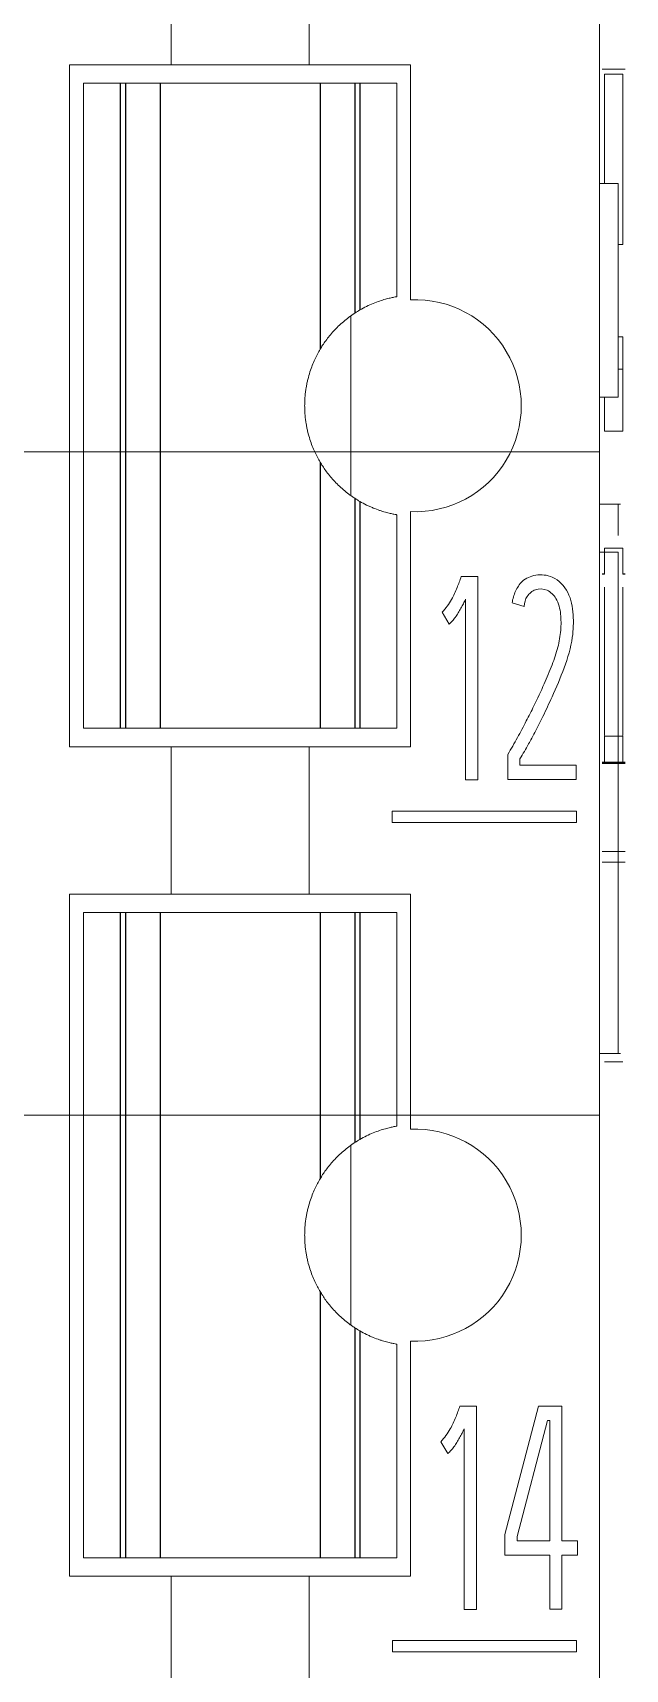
# Model space of a CAD drawing. Header units: millimetres. Extents: x 6750 to 121550, y -28210 to 66060.
# Drawn here: x 16104.27 to 16107.15, y 16102.82 to 16110.79 of the extents above; entities that cross this region are included whole.
import ezdxf

# ---------------------------------------------------------------- set-up
doc = ezdxf.new("R2010")
doc.units = ezdxf.units.MM
doc.layers.add('1', color=7, linetype='Continuous')

# ---------------------------------------------------------------- blocks, each defined once
blk = doc.blocks.new('1')
at = {"layer": '1', "color": 7, "linetype": 'Continuous', "lineweight": 13}
for p, q in [((40279.8237, 18077.3463), (40279.8237, 18034.999)), ((40277.4987, 18053.599), (40277.4987, 18054.399)), ((40278.2487, 18054.399), (40278.2487, 18053.599)), ((40276.9487, 18049.899), (40276.9487, 18053.599)), ((40276.9487, 18053.599), (40277.4987, 18053.599)), ((40277.4987, 18053.599), (40278.2487, 18053.599)), ((40278.2487, 18053.599), (40278.7987, 18053.599)), ((40278.7987, 18053.599), (40278.7987, 18052.3235)), ((40279.9629, 18053.5758), (40279.8379, 18053.5758)), ((40279.8504, 18053.548), (40279.8504, 18052.9549)), ((40279.9504, 18053.548), (40279.8504, 18053.548)), ((40279.9504, 18053.548), (40279.9504, 18052.6243)), ((40277.0237, 18053.499), (40277.0237, 18049.999)), ((40277.0237, 18053.499), (40277.2237, 18053.499)), ((40277.2237, 18053.499), (40277.2517, 18053.499)), ((40277.2517, 18053.499), (40277.4396, 18053.499)), ((40278.3078, 18053.499), (40278.4957, 18053.499)), ((40278.4957, 18053.499), (40278.5237, 18053.499)), ((40278.7237, 18053.499), (40278.5237, 18053.499)), ((40278.7237, 18053.499), (40278.7237, 18052.3406)), ((40278.7238, 18052.3406), (40278.7238, 18053.499)), ((40278.7244, 18052.3422), (40278.7244, 18053.499)), ((40279.9237, 18052.9549), (40279.8237, 18052.9549)), ((40279.9237, 18052.9549), (40279.9237, 18051.7949)), ((40279.9504, 18052.6243), (40279.9237, 18052.6243)), ((40278.7244, 18052.3407), (40278.7235, 18052.3406)), ((40278.7236, 18052.3406), (40278.7237, 18052.3406)), ((40278.4747, 18052.2371), (40278.4747, 18051.261)), ((40279.9504, 18052.1222), (40279.9237, 18052.1222)), ((40279.9504, 18052.1222), (40279.9504, 18051.9475)), ((40279.9504, 18051.9475), (40279.9237, 18051.9475)), ((40279.9237, 18051.7949), (40279.8237, 18051.7949)), ((40279.9504, 18051.6115), (40279.8504, 18051.6115)), ((40278.7236, 18051.1574), (40278.7238, 18051.1574)), ((40278.7237, 18051.1574), (40278.7237, 18049.999)), ((40278.7238, 18049.999), (40278.7238, 18051.1574)), ((40278.7244, 18049.999), (40278.7244, 18051.1573)), ((40278.7987, 18051.1746), (40278.7987, 18049.899)), ((40279.9362, 18051.2145), (40279.8237, 18051.2145)), ((40279.8504, 18050.9766), (40279.8504, 18050.8351)), ((40279.9504, 18050.9766), (40279.8504, 18050.9766)), ((40279.9504, 18050.9766), (40279.9504, 18050.8351)), ((40279.9237, 18050.9549), (40279.8237, 18050.9549)), ((40279.0732, 18050.822), (40279.1626, 18050.822)), ((40279.1626, 18050.822), (40279.1626, 18049.7189)), ((40279.8504, 18050.8369), (40279.8379, 18050.8369)), ((40279.8504, 18050.8354), (40279.8379, 18050.8354)), ((40279.9629, 18050.8369), (40279.9504, 18050.8369)), ((40279.9629, 18050.8354), (40279.9504, 18050.8354)), ((40279.0072, 18050.5645), (40278.9696, 18050.6285)), ((40279.0965, 18049.7189), (40279.0965, 18050.6986)), ((40279.4138, 18050.6605), (40279.3491, 18050.6788)), ((40277.0237, 18049.999), (40277.2237, 18049.999)), ((40277.2237, 18049.999), (40277.2517, 18049.999)), ((40277.2517, 18049.999), (40277.4396, 18049.999)), ((40278.3078, 18049.999), (40278.4957, 18049.999)), ((40278.4957, 18049.999), (40278.5237, 18049.999)), ((40278.7237, 18049.999), (40278.5237, 18049.999)), ((40279.9504, 18049.9558), (40279.8504, 18049.9558)), ((40279.8504, 18049.9558), (40279.8504, 18049.8143)), ((40279.9504, 18049.9558), (40279.9504, 18049.8143)), ((40277.4987, 18049.899), (40276.9487, 18049.899)), ((40277.4987, 18049.099), (40277.4987, 18049.899)), ((40278.2487, 18049.899), (40277.4987, 18049.899)), ((40278.7987, 18049.899), (40278.2487, 18049.899)), ((40278.2487, 18049.899), (40278.2487, 18049.099)), ((40279.3258, 18049.7204), (40279.3258, 18049.8576)), ((40279.3918, 18049.8332), (40279.3918, 18049.7981)), ((40279.3918, 18049.7981), (40279.6974, 18049.7981)), ((40279.6974, 18049.7981), (40279.6974, 18049.7204)), ((40279.8504, 18049.8157), (40279.8379, 18049.8157)), ((40279.8504, 18049.8144), (40279.8379, 18049.8144)), ((40279.8379, 18049.814), (40279.9629, 18049.814)), ((40279.8379, 18049.8082), (40279.9629, 18049.8082)), ((40279.9504, 18049.8143), (40279.8504, 18049.8143)), ((40279.9629, 18049.8157), (40279.9504, 18049.8157)), ((40279.9629, 18049.8144), (40279.9504, 18049.8144)), ((40279.1626, 18049.7189), (40279.0965, 18049.7189)), ((40279.6974, 18049.7204), (40279.3258, 18049.7204)), ((40279.6977, 18049.5497), (40278.6992, 18049.5497)), ((40278.6992, 18049.5497), (40278.6992, 18049.4886)), ((40278.6992, 18049.4886), (40279.6977, 18049.4886)), ((40279.6977, 18049.4886), (40279.6977, 18049.5497)), ((40279.9629, 18049.3296), (40279.8379, 18049.3296)), ((40279.9629, 18049.2734), (40279.8379, 18049.2734)), ((40276.9487, 18045.399), (40276.9487, 18049.099)), ((40276.9487, 18049.099), (40277.4987, 18049.099)), ((40277.4987, 18049.099), (40278.2487, 18049.099)), ((40278.2487, 18049.099), (40278.7987, 18049.099)), ((40278.7987, 18049.099), (40278.7987, 18047.8235)), ((40277.0237, 18048.999), (40277.0237, 18045.499)), ((40277.0237, 18048.999), (40277.2237, 18048.999)), ((40277.2237, 18048.999), (40277.2517, 18048.999)), ((40277.2517, 18048.999), (40277.4396, 18048.999)), ((40278.3078, 18048.999), (40278.4957, 18048.999)), ((40278.4957, 18048.999), (40278.5237, 18048.999)), ((40278.7237, 18048.999), (40278.5237, 18048.999)), ((40278.7237, 18048.999), (40278.7237, 18047.8406)), ((40278.7238, 18047.8406), (40278.7238, 18048.999)), ((40278.7244, 18047.8422), (40278.7244, 18048.999)), ((40279.8237, 18048.2352), (40279.9362, 18048.2352)), ((40279.9504, 18048.1888), (40279.8504, 18048.1888)), ((40278.7244, 18047.8407), (40278.7235, 18047.8406)), ((40278.7236, 18047.8406), (40278.7237, 18047.8406)), ((40278.4747, 18047.7371), (40278.4747, 18046.761)), ((40278.7236, 18046.6574), (40278.7238, 18046.6574)), ((40278.7237, 18046.6574), (40278.7237, 18045.499)), ((40278.7238, 18045.499), (40278.7238, 18046.6574)), ((40278.7244, 18045.499), (40278.7244, 18046.6573)), ((40278.7987, 18046.6746), (40278.7987, 18045.399)), ((40279.0661, 18046.322), (40279.1555, 18046.322)), ((40279.1555, 18046.322), (40279.1555, 18045.2189)), ((40279.4922, 18046.3204), (40279.3096, 18045.6242)), ((40279.6191, 18046.3204), (40279.4922, 18046.3204)), ((40279.6191, 18045.5907), (40279.6191, 18046.3204)), ((40279.0894, 18045.2189), (40279.0894, 18046.1986)), ((40279.3756, 18045.6135), (40279.5414, 18046.2427)), ((40279.5414, 18046.2427), (40279.553, 18046.2427)), ((40279.553, 18046.2427), (40279.553, 18045.5907)), ((40279.0001, 18046.0645), (40278.9625, 18046.1285)), ((40279.3096, 18045.6242), (40279.3096, 18045.513)), ((40279.3756, 18045.5907), (40279.3756, 18045.6135)), ((40279.553, 18045.5907), (40279.3756, 18045.5907)), ((40279.7046, 18045.5907), (40279.6191, 18045.5907)), ((40279.7046, 18045.513), (40279.7046, 18045.5907)), ((40277.0237, 18045.499), (40277.2237, 18045.499)), ((40277.2237, 18045.499), (40277.2517, 18045.499)), ((40277.2517, 18045.499), (40277.4396, 18045.499)), ((40278.3078, 18045.499), (40278.4957, 18045.499)), ((40278.4957, 18045.499), (40278.5237, 18045.499)), ((40278.7237, 18045.499), (40278.5237, 18045.499)), ((40279.3096, 18045.513), (40279.553, 18045.513)), ((40279.553, 18045.513), (40279.553, 18045.2204)), ((40279.6191, 18045.513), (40279.7046, 18045.513)), ((40279.6191, 18045.2204), (40279.6191, 18045.513)), ((40277.4987, 18045.399), (40276.9487, 18045.399)), ((40277.4987, 18044.599), (40277.4987, 18045.399)), ((40278.2487, 18045.399), (40277.4987, 18045.399)), ((40278.7987, 18045.399), (40278.2487, 18045.399)), ((40278.2487, 18045.399), (40278.2487, 18044.599)), ((40279.1555, 18045.2189), (40279.0894, 18045.2189)), ((40279.553, 18045.2204), (40279.6191, 18045.2204)), ((40278.6998, 18045.0493), (40278.6998, 18044.9882)), ((40279.6983, 18045.0493), (40278.6998, 18045.0493)), ((40279.6983, 18044.9882), (40279.6983, 18045.0493)), ((40278.6998, 18044.9882), (40279.6983, 18044.9882))]:
    blk.add_line(p, q, dxfattribs=at)
at = {"layer": '1', "color": 7, "linetype": 'Continuous', "lineweight": 25}
for p, q in [((40277.2237, 18053.499), (40277.2237, 18049.999)), ((40277.2517, 18053.499), (40277.2517, 18049.999)), ((40277.4396, 18053.499), (40277.4396, 18049.999)), ((40278.3078, 18053.499), (40278.3078, 18052.0553)), ((40278.4957, 18053.499), (40278.4957, 18052.2514)), ((40278.5237, 18053.499), (40278.5237, 18052.2686)), ((40278.3078, 18051.4427), (40278.3078, 18049.999)), ((40278.4957, 18051.2466), (40278.4957, 18049.999)), ((40278.5237, 18051.2294), (40278.5237, 18049.999)), ((40277.2237, 18048.999), (40277.2237, 18045.499)), ((40277.2517, 18048.999), (40277.2517, 18045.499)), ((40277.4396, 18048.999), (40277.4396, 18045.499)), ((40278.3078, 18048.999), (40278.3078, 18047.5553)), ((40278.4957, 18048.999), (40278.4957, 18047.7514)), ((40278.5237, 18048.999), (40278.5237, 18047.7686)), ((40278.3078, 18046.9427), (40278.3078, 18045.499)), ((40278.4957, 18046.7466), (40278.4957, 18045.499)), ((40278.5237, 18046.7294), (40278.5237, 18045.499))]:
    blk.add_line(p, q, dxfattribs=at)
at = {"layer": '1', "color": 7, "linetype": 'Continuous', "lineweight": 13}
for centre, radius, start, end in [((40278.8237, 18051.749), 0.575, 267.50811, 92.49189), ((40278.8237, 18051.749), 0.6, 120, 123.13559), ((40278.8237, 18051.749), 0.6, 236.86441, 240), ((40278.8237, 18047.249), 0.575, 267.50811, 92.49189), ((40278.8237, 18047.249), 0.6, 120, 123.13559), ((40278.8237, 18047.249), 0.6, 236.86441, 240)]:
    blk.add_arc(centre, radius, start, end, dxfattribs=at)
for points, knots in [([(40277.4396, 18053.499), (40277.4491, 18053.499), (40277.4676, 18053.499), (40277.4958, 18053.499), (40277.5247, 18053.499), (40277.5449, 18053.499), (40277.5818, 18053.499), (40277.6525, 18053.499), (40277.7276, 18053.499), (40277.8207, 18053.499), (40277.9197, 18053.499), (40278.0175, 18053.499), (40278.0971, 18053.499), (40278.1657, 18053.499), (40278.204, 18053.499), (40278.2238, 18053.499), (40278.2625, 18053.499), (40278.2894, 18053.499), (40278.3078, 18053.499)], [0, 0, 0, 0, 0.06207, 0.11975, 0.187035, 0.2395, 0.284229, 0.328958, 0.391725, 0.453791, 0.535986, 0.613149, 0.671042, 0.715771, 0.7605, 0.819646, 0.88025, 1, 1, 1, 1]), ([(40278.7237, 18052.3406), (40278.7237, 18052.3406), (40278.7223, 18052.3404), (40278.7168, 18052.3394), (40278.7127, 18052.3387), (40278.7046, 18052.3371), (40278.7016, 18052.3365), (40278.695, 18052.3351), (40278.6878, 18052.3335), (40278.6796, 18052.3315), (40278.6708, 18052.3292), (40278.6662, 18052.328), (40278.6516, 18052.3239), (40278.6412, 18052.3207), (40278.6191, 18052.3132), (40278.6073, 18052.3088), (40278.5837, 18052.2991), (40278.5717, 18052.2937), (40278.5474, 18052.2818), (40278.5354, 18052.2754), (40278.5237, 18052.2686)], [0, 0, 0, 0, 0.125, 0.125, 0.25, 0.25, 0.3125, 0.3125, 0.375, 0.4375, 0.4375, 0.5, 0.5, 0.625, 0.625, 0.75, 0.75, 0.875, 0.875, 1, 1, 1, 1]), ([(40278.4957, 18052.2514), (40278.4848, 18052.2443), (40278.474, 18052.2367), (40278.4532, 18052.2211), (40278.4432, 18052.2131), (40278.4241, 18052.1967), (40278.4149, 18052.1884), (40278.3972, 18052.1712), (40278.3887, 18052.1625), (40278.3649, 18052.1364), (40278.3508, 18052.1189), (40278.3322, 18052.0934), (40278.3265, 18052.0851), (40278.3188, 18052.0733), (40278.3164, 18052.0695), (40278.3119, 18052.0621), (40278.3097, 18052.0586), (40278.3078, 18052.0553)], [0, 0, 0, 0, 0.125, 0.125, 0.25, 0.25, 0.375, 0.375, 0.5, 0.5, 0.75, 0.75, 0.875, 0.875, 0.9375, 0.9375, 1, 1, 1, 1]), ([(40278.3078, 18052.0553), (40278.2976, 18052.0383), (40278.2879, 18052.02), (40278.274, 18051.9898), (40278.2695, 18051.9792), (40278.2607, 18051.9567), (40278.2564, 18051.9448), (40278.2482, 18051.9194), (40278.2444, 18051.906), (40278.2393, 18051.885), (40278.2376, 18051.8779), (40278.2346, 18051.8631), (40278.2332, 18051.8556), (40278.2293, 18051.8325), (40278.2273, 18051.8166), (40278.2252, 18051.7918), (40278.2246, 18051.7833), (40278.2239, 18051.7662), (40278.2235, 18051.7491), (40278.2239, 18051.7321), (40278.2246, 18051.715), (40278.2251, 18051.7065), (40278.2272, 18051.6816), (40278.2293, 18051.6657), (40278.2331, 18051.6426), (40278.2346, 18051.6351), (40278.2376, 18051.6204), (40278.2392, 18051.6132), (40278.2443, 18051.5923), (40278.2481, 18051.5791), (40278.2562, 18051.5538), (40278.2605, 18051.5418), (40278.2693, 18051.5191), (40278.2739, 18051.5085), (40278.2879, 18051.4781), (40278.2976, 18051.4598), (40278.3078, 18051.4427)], [0, 0, 0, 0, 0.125, 0.125, 0.1875, 0.1875, 0.25, 0.25, 0.3125, 0.3125, 0.34375, 0.34375, 0.375, 0.375, 0.4375, 0.4375, 0.46875, 0.46875, 0.5, 0.53125, 0.53125, 0.5625, 0.5625, 0.625, 0.625, 0.65625, 0.65625, 0.6875, 0.6875, 0.75, 0.75, 0.8125, 0.8125, 0.875, 0.875, 1, 1, 1, 1]), ([(40279.9504, 18051.9475), (40279.9504, 18051.9217), (40279.9504, 18051.8658), (40279.9504, 18051.7808), (40279.9504, 18051.697), (40279.9504, 18051.6393), (40279.9504, 18051.6115)], [0, 0, 0, 0, 0.241771, 0.519769, 0.773623, 1, 1, 1, 1]), ([(40279.8504, 18051.7953), (40279.8504, 18051.7896), (40279.8504, 18051.7559), (40279.8504, 18051.697), (40279.8504, 18051.6393), (40279.8504, 18051.6115)], [0, 0, 0, 0, 0.097893, 0.574754, 1, 1, 1, 1]), ([(40278.3078, 18051.4427), (40278.3097, 18051.4394), (40278.3119, 18051.4359), (40278.3164, 18051.4285), (40278.3189, 18051.4247), (40278.3265, 18051.4129), (40278.3322, 18051.4047), (40278.3445, 18051.3877), (40278.3512, 18051.379), (40278.3654, 18051.3616), (40278.3803, 18051.3442), (40278.397, 18051.327), (40278.4147, 18051.3098), (40278.424, 18051.3013), (40278.4433, 18051.2848), (40278.4533, 18051.2768), (40278.4688, 18051.2652), (40278.474, 18051.2614), (40278.4847, 18051.2539), (40278.4902, 18051.2502), (40278.4957, 18051.2466)], [0, 0, 0, 0, 0.0625, 0.0625, 0.125, 0.125, 0.25, 0.25, 0.375, 0.375, 0.5, 0.625, 0.625, 0.75, 0.75, 0.875, 0.875, 0.9375, 0.9375, 1, 1, 1, 1]), ([(40278.5237, 18051.2294), (40278.5355, 18051.2225), (40278.5475, 18051.2162), (40278.5655, 18051.2073), (40278.5715, 18051.2045), (40278.5836, 18051.1991), (40278.5896, 18051.1965), (40278.6075, 18051.1892), (40278.619, 18051.1849), (40278.6355, 18051.1793), (40278.6409, 18051.1775), (40278.6513, 18051.1743), (40278.6565, 18051.1728), (40278.671, 18051.1687), (40278.6797, 18051.1665), (40278.6913, 18051.1638), (40278.695, 18051.163), (40278.7016, 18051.1616), (40278.7046, 18051.1609), (40278.7126, 18051.1594), (40278.7168, 18051.1586), (40278.7223, 18051.1576), (40278.7237, 18051.1574), (40278.7237, 18051.1574)], [0, 0, 0, 0, 0.125087, 0.125087, 0.187631, 0.187631, 0.250174, 0.250174, 0.375262, 0.375262, 0.437805, 0.437805, 0.500349, 0.500349, 0.625436, 0.625436, 0.68798, 0.68798, 0.750523, 0.750523, 0.875611, 0.875611, 1, 1, 1, 1]), ([(40279.9237, 18051.2145), (40279.9237, 18051.2145), (40279.9237, 18051.2136), (40279.9237, 18051.1592), (40279.9237, 18051.0523), (40279.9237, 18051.0442)], [0, 0, 0, 0, 0.019252, 0.928309, 1, 1, 1, 1]), ([(40279.9237, 18050.9549), (40279.9237, 18050.6728), (40279.9237, 18050.1529), (40279.9237, 18049.4022), (40279.9237, 18048.7813), (40279.9237, 18048.349), (40279.9237, 18048.243), (40279.9237, 18048.2352), (40279.9237, 18048.2352)], [0, 0, 0, 0, 0.258075, 0.474625, 0.668422, 0.831204, 0.971209, 1, 1, 1, 1]), ([(40278.9696, 18050.6285), (40278.9892, 18050.6502), (40279.0205, 18050.6921), (40279.0502, 18050.76), (40279.0664, 18050.8017), (40279.0732, 18050.822)], [0, 0, 0, 0, 0.391503, 0.710241, 1, 1, 1, 1]), ([(40279.3491, 18050.6788), (40279.3522, 18050.7016), (40279.365, 18050.7423), (40279.4028, 18050.8048), (40279.4794, 18050.8372), (40279.5804, 18050.827), (40279.6636, 18050.7384), (40279.6842, 18050.6155), (40279.6795, 18050.4755), (40279.6341, 18050.3255), (40279.5737, 18050.1851), (40279.5191, 18050.0684), (40279.4762, 18049.9837), (40279.4352, 18049.9069), (40279.4079, 18049.8599), (40279.3918, 18049.8332)], [0, 0, 0, 0, 0.048112, 0.09401, 0.152004, 0.217385, 0.302237, 0.391917, 0.480803, 0.603842, 0.727373, 0.811807, 0.882438, 0.932593, 1, 1, 1, 1]), ([(40279.3258, 18049.8576), (40279.3436, 18049.8875), (40279.3779, 18049.9474), (40279.4248, 18050.0352), (40279.4736, 18050.1322), (40279.5214, 18050.2336), (40279.565, 18050.3397), (40279.5996, 18050.4359), (40279.6149, 18050.5288), (40279.6152, 18050.6185), (40279.5979, 18050.6999), (40279.543, 18050.7543), (40279.4747, 18050.7591), (40279.4264, 18050.7165), (40279.4152, 18050.6815), (40279.4138, 18050.6605)], [0, 0, 0, 0, 0.090549, 0.179208, 0.258724, 0.372825, 0.470228, 0.556884, 0.637924, 0.712953, 0.790363, 0.847029, 0.901257, 0.950813, 1, 1, 1, 1]), ([(40279.8504, 18050.7638), (40279.8504, 18050.7403), (40279.8504, 18050.6487), (40279.8504, 18050.4387), (40279.8504, 18050.1916), (40279.8504, 18050.0053), (40279.8504, 18049.9684), (40279.8504, 18049.9598)], [0, 0, 0, 0, 0.118051, 0.369291, 0.57424, 0.78707, 1, 1, 1, 1]), ([(40279.9504, 18050.7638), (40279.9504, 18050.7403), (40279.9504, 18050.6487), (40279.9504, 18050.4387), (40279.9504, 18050.1916), (40279.9504, 18050.0053), (40279.9504, 18049.9684), (40279.9504, 18049.9598)], [0, 0, 0, 0, 0.118051, 0.369291, 0.57424, 0.78707, 1, 1, 1, 1]), ([(40279.0965, 18050.6986), (40279.0927, 18050.6906), (40279.0845, 18050.6743), (40279.0711, 18050.6497), (40279.0567, 18050.6248), (40279.0415, 18050.6012), (40279.0251, 18050.5809), (40279.0132, 18050.5695), (40279.0072, 18050.5645)], [0, 0, 0, 0, 0.164096, 0.336927, 0.518657, 0.695677, 0.855448, 1, 1, 1, 1]), ([(40277.4396, 18049.999), (40277.4491, 18049.999), (40277.4676, 18049.999), (40277.4958, 18049.999), (40277.5247, 18049.999), (40277.5449, 18049.999), (40277.5818, 18049.999), (40277.6525, 18049.999), (40277.7276, 18049.999), (40277.8207, 18049.999), (40277.9197, 18049.999), (40278.0175, 18049.999), (40278.0971, 18049.999), (40278.1657, 18049.999), (40278.204, 18049.999), (40278.2238, 18049.999), (40278.2625, 18049.999), (40278.2894, 18049.999), (40278.3078, 18049.999)], [0, 0, 0, 0, 0.06207, 0.11975, 0.187035, 0.2395, 0.284229, 0.328958, 0.391725, 0.453791, 0.535986, 0.613149, 0.671042, 0.715771, 0.7605, 0.819646, 0.88025, 1, 1, 1, 1]), ([(40277.4396, 18048.999), (40277.4491, 18048.999), (40277.4676, 18048.999), (40277.4958, 18048.999), (40277.5247, 18048.999), (40277.5449, 18048.999), (40277.5818, 18048.999), (40277.6525, 18048.999), (40277.7276, 18048.999), (40277.8207, 18048.999), (40277.9197, 18048.999), (40278.0175, 18048.999), (40278.0971, 18048.999), (40278.1657, 18048.999), (40278.204, 18048.999), (40278.2238, 18048.999), (40278.2625, 18048.999), (40278.2894, 18048.999), (40278.3078, 18048.999)], [0, 0, 0, 0, 0.06207, 0.11975, 0.187035, 0.2395, 0.284229, 0.328958, 0.391725, 0.453791, 0.535986, 0.613149, 0.671042, 0.715771, 0.7605, 0.819646, 0.88025, 1, 1, 1, 1]), ([(40278.7237, 18047.8406), (40278.7237, 18047.8406), (40278.7223, 18047.8404), (40278.7168, 18047.8394), (40278.7127, 18047.8387), (40278.7046, 18047.8371), (40278.7016, 18047.8365), (40278.695, 18047.8351), (40278.6878, 18047.8335), (40278.6796, 18047.8315), (40278.6708, 18047.8292), (40278.6662, 18047.828), (40278.6516, 18047.8239), (40278.6412, 18047.8207), (40278.6191, 18047.8132), (40278.6073, 18047.8088), (40278.5837, 18047.7991), (40278.5717, 18047.7937), (40278.5474, 18047.7818), (40278.5354, 18047.7754), (40278.5237, 18047.7686)], [0, 0, 0, 0, 0.125, 0.125, 0.25, 0.25, 0.3125, 0.3125, 0.375, 0.4375, 0.4375, 0.5, 0.5, 0.625, 0.625, 0.75, 0.75, 0.875, 0.875, 1, 1, 1, 1]), ([(40278.4957, 18047.7514), (40278.4848, 18047.7443), (40278.474, 18047.7367), (40278.4532, 18047.7211), (40278.4432, 18047.7131), (40278.4241, 18047.6967), (40278.4149, 18047.6884), (40278.3972, 18047.6712), (40278.3887, 18047.6625), (40278.3649, 18047.6364), (40278.3508, 18047.6189), (40278.3322, 18047.5934), (40278.3265, 18047.5851), (40278.3188, 18047.5733), (40278.3164, 18047.5695), (40278.3119, 18047.5621), (40278.3097, 18047.5586), (40278.3078, 18047.5553)], [0, 0, 0, 0, 0.125, 0.125, 0.25, 0.25, 0.375, 0.375, 0.5, 0.5, 0.75, 0.75, 0.875, 0.875, 0.9375, 0.9375, 1, 1, 1, 1]), ([(40278.3078, 18047.5553), (40278.2976, 18047.5383), (40278.2879, 18047.52), (40278.274, 18047.4898), (40278.2695, 18047.4792), (40278.2607, 18047.4567), (40278.2564, 18047.4448), (40278.2482, 18047.4194), (40278.2444, 18047.406), (40278.2393, 18047.385), (40278.2376, 18047.3779), (40278.2346, 18047.3631), (40278.2332, 18047.3556), (40278.2293, 18047.3325), (40278.2273, 18047.3166), (40278.2252, 18047.2918), (40278.2246, 18047.2833), (40278.2239, 18047.2662), (40278.2235, 18047.2491), (40278.2239, 18047.2321), (40278.2246, 18047.215), (40278.2251, 18047.2065), (40278.2272, 18047.1816), (40278.2293, 18047.1657), (40278.2331, 18047.1426), (40278.2346, 18047.1351), (40278.2376, 18047.1204), (40278.2392, 18047.1132), (40278.2443, 18047.0923), (40278.2481, 18047.0791), (40278.2562, 18047.0538), (40278.2605, 18047.0418), (40278.2693, 18047.0191), (40278.2739, 18047.0085), (40278.2879, 18046.9781), (40278.2976, 18046.9598), (40278.3078, 18046.9427)], [0, 0, 0, 0, 0.125, 0.125, 0.1875, 0.1875, 0.25, 0.25, 0.3125, 0.3125, 0.34375, 0.34375, 0.375, 0.375, 0.4375, 0.4375, 0.46875, 0.46875, 0.5, 0.53125, 0.53125, 0.5625, 0.5625, 0.625, 0.625, 0.65625, 0.65625, 0.6875, 0.6875, 0.75, 0.75, 0.8125, 0.8125, 0.875, 0.875, 1, 1, 1, 1]), ([(40278.3078, 18046.9427), (40278.3097, 18046.9394), (40278.3119, 18046.9359), (40278.3164, 18046.9285), (40278.3189, 18046.9247), (40278.3265, 18046.9129), (40278.3322, 18046.9047), (40278.3445, 18046.8877), (40278.3512, 18046.879), (40278.3654, 18046.8616), (40278.3803, 18046.8442), (40278.397, 18046.827), (40278.4147, 18046.8098), (40278.424, 18046.8013), (40278.4433, 18046.7848), (40278.4533, 18046.7768), (40278.4688, 18046.7652), (40278.474, 18046.7614), (40278.4847, 18046.7539), (40278.4902, 18046.7502), (40278.4957, 18046.7466)], [0, 0, 0, 0, 0.0625, 0.0625, 0.125, 0.125, 0.25, 0.25, 0.375, 0.375, 0.5, 0.625, 0.625, 0.75, 0.75, 0.875, 0.875, 0.9375, 0.9375, 1, 1, 1, 1]), ([(40278.5237, 18046.7294), (40278.5355, 18046.7225), (40278.5475, 18046.7162), (40278.5655, 18046.7073), (40278.5715, 18046.7045), (40278.5836, 18046.6991), (40278.5896, 18046.6965), (40278.6075, 18046.6892), (40278.619, 18046.6849), (40278.6355, 18046.6793), (40278.6409, 18046.6775), (40278.6513, 18046.6743), (40278.6565, 18046.6728), (40278.671, 18046.6687), (40278.6797, 18046.6665), (40278.6913, 18046.6638), (40278.695, 18046.663), (40278.7016, 18046.6616), (40278.7046, 18046.6609), (40278.7126, 18046.6594), (40278.7168, 18046.6586), (40278.7223, 18046.6576), (40278.7237, 18046.6574), (40278.7237, 18046.6574)], [0, 0, 0, 0, 0.125087, 0.125087, 0.187631, 0.187631, 0.250174, 0.250174, 0.375262, 0.375262, 0.437805, 0.437805, 0.500349, 0.500349, 0.625436, 0.625436, 0.68798, 0.68798, 0.750523, 0.750523, 0.875611, 0.875611, 1, 1, 1, 1]), ([(40278.9625, 18046.1285), (40278.9821, 18046.1502), (40279.0134, 18046.1921), (40279.0431, 18046.26), (40279.0593, 18046.3017), (40279.0661, 18046.322)], [0, 0, 0, 0, 0.391503, 0.710241, 1, 1, 1, 1]), ([(40279.0894, 18046.1986), (40279.0856, 18046.1906), (40279.0774, 18046.1743), (40279.064, 18046.1497), (40279.0496, 18046.1248), (40279.0344, 18046.1012), (40279.018, 18046.0809), (40279.0061, 18046.0695), (40279.0001, 18046.0645)], [0, 0, 0, 0, 0.164096, 0.336927, 0.518657, 0.695677, 0.855448, 1, 1, 1, 1]), ([(40277.4396, 18045.499), (40277.4491, 18045.499), (40277.4676, 18045.499), (40277.4958, 18045.499), (40277.5247, 18045.499), (40277.5449, 18045.499), (40277.5818, 18045.499), (40277.6525, 18045.499), (40277.7276, 18045.499), (40277.8207, 18045.499), (40277.9197, 18045.499), (40278.0175, 18045.499), (40278.0971, 18045.499), (40278.1657, 18045.499), (40278.204, 18045.499), (40278.2238, 18045.499), (40278.2625, 18045.499), (40278.2894, 18045.499), (40278.3078, 18045.499)], [0, 0, 0, 0, 0.06207, 0.11975, 0.187035, 0.2395, 0.284229, 0.328958, 0.391725, 0.453791, 0.535986, 0.613149, 0.671042, 0.715771, 0.7605, 0.819646, 0.88025, 1, 1, 1, 1])]:
    blk.add_open_spline(points, degree=3, knots=knots, dxfattribs=at)
blk = doc.blocks.new('8')
at = {"layer": '1', "color": 7, "linetype": 'Continuous', "lineweight": 13}
for p, q in [((40342.9135, 18037.0157), (40342.9135, 18081.5157)), ((40337.9135, 18055.7157), (40342.9135, 18055.7157)), ((40337.9135, 18052.1157), (40342.9135, 18052.1157))]:
    blk.add_line(p, q, dxfattribs=at)

msp = doc.modelspace()

# ---------------------------------------------------------------- block references
at = {"xscale": 0.8966695132365401, "yscale": 0.8966695132365401, "zscale": 0.8966695132365401}
for name, p in [('1', (-20010.6655, -77.4821)), ('8', (-20067.2362, -81.2628))]:
    msp.add_blockref(name, p, dxfattribs=at)

doc.saveas('drawing.dxf')
